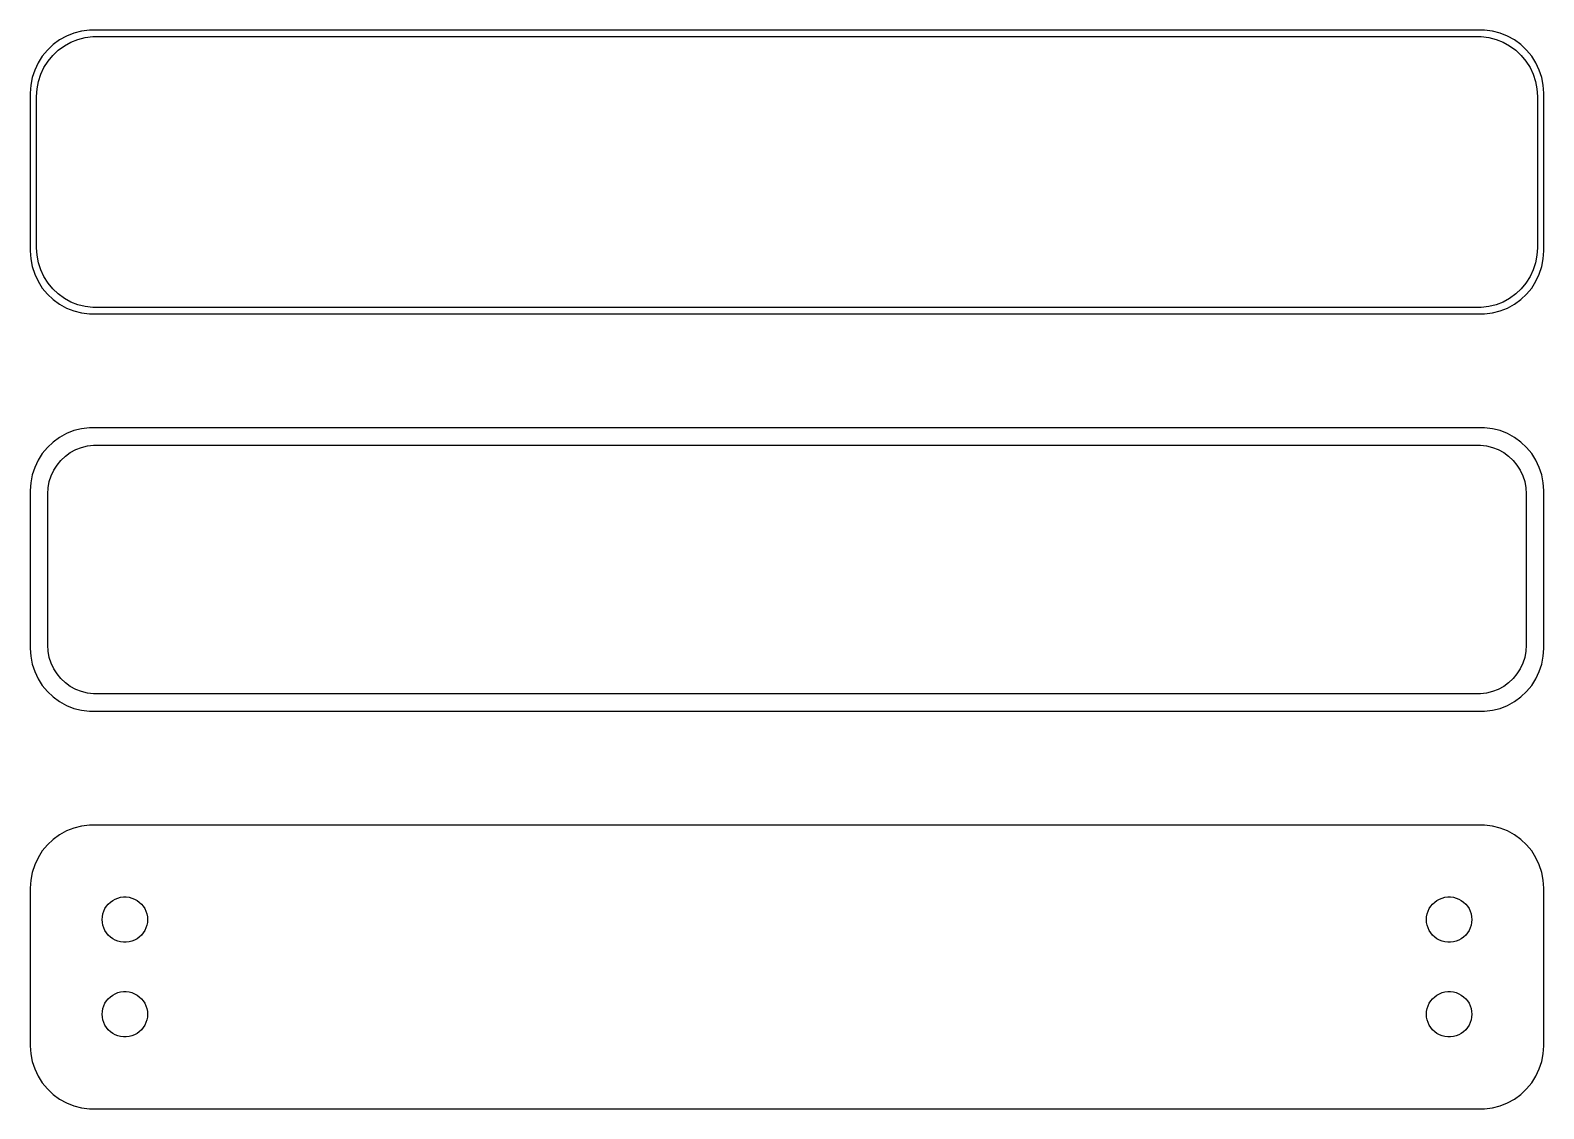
# Model space of a CAD drawing. Header units: metres. Extents: x -60 to 60, y 52 to 137.
import ezdxf

# ---------------------------------------------------------------- set-up
doc = ezdxf.new("R2010")
doc.units = ezdxf.units.M

msp = doc.modelspace()

# ---------------------------------------------------------------- linework, layer by layer
for p, q in [((-56.5451, 137.005), (-57.1289, 136.774)), ((-55.9369, 137.161), (-56.5451, 137.005)), ((-55.3139, 137.24), (-55.9369, 137.161)), ((55.3139, 137.24), (-55.3139, 137.24)), ((55.9369, 137.161), (55.3139, 137.24)), ((56.5451, 137.005), (55.9369, 137.161)), ((57.1289, 136.774), (56.5451, 137.005)), ((-58.6448, 135.673), (-59.0451, 135.189)), ((-58.1871, 136.103), (-58.6448, 135.673)), ((-58.2126, 135.252), (-57.7778, 135.66)), ((-57.6791, 136.472), (-58.1871, 136.103)), ((-57.7778, 135.66), (-57.2952, 136.011)), ((-57.1289, 136.774), (-57.6791, 136.472)), ((-57.2952, 136.011), (-56.7724, 136.298)), ((-56.7724, 136.298), (-56.2178, 136.518)), ((-56.2178, 136.518), (-55.6401, 136.666)), ((-55.6401, 136.666), (-55.0482, 136.741)), ((-55.0482, 136.741), (55.0482, 136.741)), ((55.0482, 136.741), (55.6401, 136.666)), ((55.6401, 136.666), (56.2178, 136.518)), ((56.2178, 136.518), (56.7724, 136.298)), ((56.7724, 136.298), (57.2952, 136.011)), ((57.6791, 136.472), (57.1289, 136.774)), ((57.2952, 136.011), (57.7778, 135.66)), ((58.1871, 136.103), (57.6791, 136.472)), ((57.7778, 135.66), (58.2126, 135.252)), ((58.6448, 135.673), (58.1871, 136.103)), ((59.0451, 135.189), (58.6448, 135.673)), ((-59.3815, 134.659), (-59.6489, 134.091)), ((-59.0451, 135.189), (-59.3815, 134.659)), ((-58.9124, 134.288), (-58.5928, 134.792)), ((-58.5928, 134.792), (-58.2126, 135.252)), ((58.2126, 135.252), (58.5928, 134.792)), ((58.5928, 134.792), (58.9124, 134.288)), ((59.3815, 134.659), (59.0451, 135.189)), ((59.6489, 134.091), (59.3815, 134.659)), ((-59.8429, 133.493), (-59.9606, 132.877)), ((-59.6489, 134.091), (-59.8429, 133.493)), ((-59.3508, 133.181), (-59.1664, 133.749)), ((-59.1664, 133.749), (-58.9124, 134.288)), ((58.9124, 134.288), (59.1664, 133.749)), ((59.1664, 133.749), (59.3508, 133.181)), ((59.8429, 133.493), (59.6489, 134.091)), ((59.9606, 132.877), (59.8429, 133.493)), ((-59.9606, 132.877), (-60, 132.25)), ((-60, 132.25), (-60, 119.75)), ((-59.5, 132), (-59.4625, 132.595)), ((-59.5, 120), (-59.5, 132)), ((-59.4625, 132.595), (-59.3508, 133.181)), ((59.3508, 133.181), (59.4625, 132.595)), ((59.4625, 132.595), (59.5, 132)), ((59.5, 132), (59.5, 120)), ((60, 132.25), (59.9606, 132.877)), ((60, 119.75), (60, 132.25)), ((-59.4625, 119.405), (-59.5, 120)), ((59.5, 120), (59.4625, 119.405)), ((-60, 119.75), (-59.9606, 119.123)), ((-59.9606, 119.123), (-59.8429, 118.507)), ((-59.3508, 118.819), (-59.4625, 119.405)), ((-59.1664, 118.251), (-59.3508, 118.819)), ((59.3508, 118.819), (59.1664, 118.251)), ((59.4625, 119.405), (59.3508, 118.819)), ((59.8429, 118.507), (59.9606, 119.123)), ((59.9606, 119.123), (60, 119.75)), ((-59.8429, 118.507), (-59.6489, 117.909)), ((-59.6489, 117.909), (-59.3815, 117.341)), ((-58.9124, 117.712), (-59.1664, 118.251)), ((-58.5928, 117.208), (-58.9124, 117.712)), ((58.9124, 117.712), (58.5928, 117.208)), ((59.1664, 118.251), (58.9124, 117.712)), ((59.3815, 117.341), (59.6489, 117.909)), ((59.6489, 117.909), (59.8429, 118.507)), ((-59.3815, 117.341), (-59.0451, 116.811)), ((-59.0451, 116.811), (-58.6448, 116.327)), ((-58.2126, 116.748), (-58.5928, 117.208)), ((-57.7778, 116.34), (-58.2126, 116.748)), ((58.2126, 116.748), (57.7778, 116.34)), ((58.5928, 117.208), (58.2126, 116.748)), ((58.6448, 116.327), (59.0451, 116.811)), ((59.0451, 116.811), (59.3815, 117.341)), ((-58.6448, 116.327), (-58.1871, 115.897)), ((-58.1871, 115.897), (-57.6791, 115.528)), ((-57.2952, 115.989), (-57.7778, 116.34)), ((-57.6791, 115.528), (-57.1289, 115.226)), ((-56.7724, 115.702), (-57.2952, 115.989)), ((-57.1289, 115.226), (-56.5451, 114.995)), ((-56.2178, 115.482), (-56.7724, 115.702)), ((-55.6401, 115.334), (-56.2178, 115.482)), ((-55.0482, 115.259), (-55.6401, 115.334)), ((55.0482, 115.259), (-55.0482, 115.259)), ((55.6401, 115.334), (55.0482, 115.259)), ((56.2178, 115.482), (55.6401, 115.334)), ((56.7724, 115.702), (56.2178, 115.482)), ((56.5451, 114.995), (57.1289, 115.226)), ((57.2952, 115.989), (56.7724, 115.702)), ((57.1289, 115.226), (57.6791, 115.528)), ((57.7778, 116.34), (57.2952, 115.989)), ((57.6791, 115.528), (58.1871, 115.897)), ((58.1871, 115.897), (58.6448, 116.327)), ((-56.5451, 114.995), (-55.9369, 114.839)), ((-55.9369, 114.839), (-55.3139, 114.76)), ((-55.3139, 114.76), (55.3139, 114.76)), ((55.3139, 114.76), (55.9369, 114.839)), ((55.9369, 114.839), (56.5451, 114.995)), ((-55.9369, 105.661), (-56.5451, 105.505)), ((-55.3139, 105.74), (-55.9369, 105.661)), ((55.3139, 105.74), (-55.3139, 105.74)), ((55.9369, 105.661), (55.3139, 105.74)), ((56.5451, 105.505), (55.9369, 105.661)), ((-58.1871, 104.603), (-58.6448, 104.173)), ((-57.6791, 104.972), (-58.1871, 104.603)), ((-57.1289, 105.274), (-57.6791, 104.972)), ((-56.5451, 105.505), (-57.1289, 105.274)), ((57.1289, 105.274), (56.5451, 105.505)), ((57.6791, 104.972), (57.1289, 105.274)), ((58.1871, 104.603), (57.6791, 104.972)), ((58.6448, 104.173), (58.1871, 104.603)), ((-59.0451, 103.689), (-59.3815, 103.159)), ((-58.6448, 104.173), (-59.0451, 103.689)), ((-57.5707, 103.149), (-57.2165, 103.481)), ((-57.2165, 103.481), (-56.8234, 103.767)), ((-56.8234, 103.767), (-56.3975, 104.001)), ((-56.3975, 104.001), (-55.9457, 104.18)), ((-55.9457, 104.18), (-55.4751, 104.301)), ((-55.4751, 104.301), (-54.993, 104.362)), ((-54.993, 104.362), (54.993, 104.362)), ((54.993, 104.362), (55.4751, 104.301)), ((55.4751, 104.301), (55.9457, 104.18)), ((55.9457, 104.18), (56.3975, 104.001)), ((56.3975, 104.001), (56.8234, 103.767)), ((56.8234, 103.767), (57.2165, 103.481)), ((57.2165, 103.481), (57.5707, 103.149)), ((59.0451, 103.689), (58.6448, 104.173)), ((59.3815, 103.159), (59.0451, 103.689)), ((-59.6489, 102.591), (-59.8429, 101.993)), ((-59.3815, 103.159), (-59.6489, 102.591)), ((-58.3477, 101.924), (-58.1408, 102.364)), ((-58.1408, 102.364), (-57.8805, 102.774)), ((-57.8805, 102.774), (-57.5707, 103.149)), ((57.5707, 103.149), (57.8805, 102.774)), ((57.8805, 102.774), (58.1408, 102.364)), ((58.1408, 102.364), (58.3477, 101.924)), ((59.6489, 102.591), (59.3815, 103.159)), ((59.8429, 101.993), (59.6489, 102.591)), ((-59.9606, 101.377), (-60, 100.75)), ((-59.8429, 101.993), (-59.9606, 101.377)), ((-58.6195, 100.5), (-58.589, 100.985)), ((-58.589, 100.985), (-58.4979, 101.462)), ((-58.4979, 101.462), (-58.3477, 101.924)), ((58.3477, 101.924), (58.4979, 101.462)), ((58.4979, 101.462), (58.589, 100.985)), ((58.589, 100.985), (58.6195, 100.5)), ((59.9606, 101.377), (59.8429, 101.993)), ((60, 100.75), (59.9606, 101.377)), ((-60, 100.75), (-60, 88.25)), ((-58.6195, 88.5), (-58.6195, 100.5)), ((58.6195, 100.5), (58.6195, 88.5)), ((60, 88.25), (60, 100.75)), ((-60, 88.25), (-59.9606, 87.6233)), ((-59.9606, 87.6233), (-59.8429, 87.0066)), ((-58.589, 88.015), (-58.6195, 88.5)), ((-58.4979, 87.5377), (-58.589, 88.015)), ((58.589, 88.015), (58.4979, 87.5377)), ((58.6195, 88.5), (58.589, 88.015)), ((59.8429, 87.0066), (59.9606, 87.6233)), ((59.9606, 87.6233), (60, 88.25)), ((-59.8429, 87.0066), (-59.6489, 86.4094)), ((-59.6489, 86.4094), (-59.3815, 85.8412)), ((-58.3477, 87.0756), (-58.4979, 87.5377)), ((-58.1408, 86.6359), (-58.3477, 87.0756)), ((-57.8805, 86.2256), (-58.1408, 86.6359)), ((58.1408, 86.6359), (57.8805, 86.2256)), ((58.3477, 87.0756), (58.1408, 86.6359)), ((58.4979, 87.5377), (58.3477, 87.0756)), ((59.3815, 85.8412), (59.6489, 86.4094)), ((59.6489, 86.4094), (59.8429, 87.0066)), ((-59.3815, 85.8412), (-59.0451, 85.3111)), ((-59.0451, 85.3111), (-58.6448, 84.8273)), ((-57.5707, 85.8512), (-57.8805, 86.2256)), ((-57.2165, 85.5185), (-57.5707, 85.8512)), ((-56.8234, 85.2329), (-57.2165, 85.5185)), ((-56.3975, 84.9988), (-56.8234, 85.2329)), ((56.8234, 85.2329), (56.3975, 84.9988)), ((57.2165, 85.5185), (56.8234, 85.2329)), ((57.5707, 85.8512), (57.2165, 85.5185)), ((57.8805, 86.2256), (57.5707, 85.8512)), ((58.6448, 84.8273), (59.0451, 85.3111)), ((59.0451, 85.3111), (59.3815, 85.8412)), ((-58.6448, 84.8273), (-58.1871, 84.3974)), ((-58.1871, 84.3974), (-57.6791, 84.0284)), ((-57.6791, 84.0284), (-57.1289, 83.7259)), ((-55.9457, 84.8199), (-56.3975, 84.9988)), ((-55.4751, 84.6991), (-55.9457, 84.8199)), ((-54.993, 84.6382), (-55.4751, 84.6991)), ((54.993, 84.6382), (-54.993, 84.6382)), ((55.4751, 84.6991), (54.993, 84.6382)), ((55.9457, 84.8199), (55.4751, 84.6991)), ((56.3975, 84.9988), (55.9457, 84.8199)), ((57.1289, 83.7259), (57.6791, 84.0284)), ((57.6791, 84.0284), (58.1871, 84.3974)), ((58.1871, 84.3974), (58.6448, 84.8273)), ((-57.1289, 83.7259), (-56.5451, 83.4947)), ((-56.5451, 83.4947), (-55.9369, 83.3386)), ((-55.9369, 83.3386), (-55.3139, 83.2599)), ((-55.3139, 83.2599), (55.3139, 83.2599)), ((55.3139, 83.2599), (55.9369, 83.3386)), ((55.9369, 83.3386), (56.5451, 83.4947)), ((56.5451, 83.4947), (57.1289, 83.7259)), ((-57.6791, 73.4716), (-58.1871, 73.1026)), ((-57.1289, 73.7741), (-57.6791, 73.4716)), ((-56.5451, 74.0053), (-57.1289, 73.7741)), ((-55.9369, 74.1614), (-56.5451, 74.0053)), ((-55.3139, 74.2401), (-55.9369, 74.1614)), ((55.3139, 74.2401), (-55.3139, 74.2401)), ((55.9369, 74.1614), (55.3139, 74.2401)), ((56.5451, 74.0053), (55.9369, 74.1614)), ((57.1289, 73.7741), (56.5451, 74.0053)), ((57.6791, 73.4716), (57.1289, 73.7741)), ((58.1871, 73.1026), (57.6791, 73.4716)), ((-59.0451, 72.1889), (-59.3815, 71.6588)), ((-58.6448, 72.6727), (-59.0451, 72.1889)), ((-58.1871, 73.1026), (-58.6448, 72.6727)), ((58.6448, 72.6727), (58.1871, 73.1026)), ((59.0451, 72.1889), (58.6448, 72.6727)), ((59.3815, 71.6588), (59.0451, 72.1889)), ((-59.6489, 71.0906), (-59.8429, 70.4934)), ((-59.3815, 71.6588), (-59.6489, 71.0906)), ((59.6489, 71.0906), (59.3815, 71.6588)), ((59.8429, 70.4934), (59.6489, 71.0906)), ((-59.9606, 69.8767), (-60, 69.25)), ((-59.8429, 70.4934), (-59.9606, 69.8767)), ((59.9606, 69.8767), (59.8429, 70.4934)), ((60, 69.25), (59.9606, 69.8767)), ((-60, 69.25), (-60, 56.75)), ((-53.2664, 68.3787), (-53.0562, 68.4619)), ((-53.0562, 68.4619), (-52.8373, 68.5181)), ((-52.8373, 68.5181), (-52.613, 68.5464)), ((-52.613, 68.5464), (-52.387, 68.5464)), ((-52.387, 68.5464), (-52.1627, 68.5181)), ((-52.1627, 68.5181), (-51.9438, 68.4619)), ((-51.9438, 68.4619), (-51.7336, 68.3787)), ((51.7336, 68.3787), (51.9438, 68.4619)), ((51.9438, 68.4619), (52.1627, 68.5181)), ((52.1627, 68.5181), (52.387, 68.5464)), ((52.387, 68.5464), (52.613, 68.5464)), ((52.613, 68.5464), (52.8373, 68.5181)), ((52.8373, 68.5181), (53.0562, 68.4619)), ((53.0562, 68.4619), (53.2664, 68.3787)), ((60, 56.75), (60, 69.25)), ((-54.2434, 67.1976), (-54.1736, 67.4126)), ((-54.1736, 67.4126), (-54.0773, 67.6171)), ((-54.0773, 67.6171), (-53.9562, 67.808)), ((-53.9562, 67.808), (-53.8121, 67.9822)), ((-53.8121, 67.9822), (-53.6474, 68.1369)), ((-53.6474, 68.1369), (-53.4645, 68.2698)), ((-53.4645, 68.2698), (-53.2664, 68.3787)), ((-51.7336, 68.3787), (-51.5355, 68.2698)), ((-51.5355, 68.2698), (-51.3526, 68.1369)), ((-51.3526, 68.1369), (-51.1879, 67.9822)), ((-51.1879, 67.9822), (-51.0438, 67.808)), ((-51.0438, 67.808), (-50.9226, 67.6171)), ((-50.9226, 67.6171), (-50.8264, 67.4126)), ((-50.8264, 67.4126), (-50.7565, 67.1976)), ((50.7565, 67.1976), (50.8264, 67.4126)), ((50.8264, 67.4126), (50.9226, 67.6171)), ((50.9226, 67.6171), (51.0438, 67.808)), ((51.0438, 67.808), (51.1879, 67.9822)), ((51.1879, 67.9822), (51.3526, 68.1369)), ((51.3526, 68.1369), (51.5355, 68.2698)), ((51.5355, 68.2698), (51.7336, 68.3787)), ((53.2664, 68.3787), (53.4645, 68.2698)), ((53.4645, 68.2698), (53.6474, 68.1369)), ((53.6474, 68.1369), (53.8121, 67.9822)), ((53.8121, 67.9822), (53.9562, 67.808)), ((53.9562, 67.808), (54.0773, 67.6171)), ((54.0773, 67.6171), (54.1736, 67.4126)), ((54.1736, 67.4126), (54.2434, 67.1976)), ((-54.3, 66.75), (-54.2858, 66.9756)), ((-54.2858, 66.5244), (-54.3, 66.75)), ((-54.2858, 66.9756), (-54.2434, 67.1976)), ((-54.2434, 66.3024), (-54.2858, 66.5244)), ((-54.1736, 66.0874), (-54.2434, 66.3024)), ((-54.0773, 65.8828), (-54.1736, 66.0874)), ((-50.8264, 66.0874), (-50.9226, 65.8828)), ((-50.7565, 66.3024), (-50.8264, 66.0874)), ((-50.7565, 67.1976), (-50.7142, 66.9756)), ((-50.7142, 66.5244), (-50.7565, 66.3024)), ((-50.7142, 66.9756), (-50.7, 66.75)), ((-50.7, 66.75), (-50.7142, 66.5244)), ((50.7, 66.75), (50.7142, 66.9756)), ((50.7142, 66.5244), (50.7, 66.75)), ((50.7142, 66.9756), (50.7565, 67.1976)), ((50.7565, 66.3024), (50.7142, 66.5244)), ((50.8264, 66.0874), (50.7565, 66.3024)), ((50.9226, 65.8828), (50.8264, 66.0874)), ((54.1736, 66.0874), (54.0773, 65.8828)), ((54.2434, 66.3024), (54.1736, 66.0874)), ((54.2434, 67.1976), (54.2858, 66.9756)), ((54.2858, 66.5244), (54.2434, 66.3024)), ((54.2858, 66.9756), (54.3, 66.75)), ((54.3, 66.75), (54.2858, 66.5244)), ((-53.9562, 65.692), (-54.0773, 65.8828)), ((-53.8121, 65.5178), (-53.9562, 65.692)), ((-53.6474, 65.3631), (-53.8121, 65.5178)), ((-53.4645, 65.2302), (-53.6474, 65.3631)), ((-53.2664, 65.1213), (-53.4645, 65.2302)), ((-53.0562, 65.0381), (-53.2664, 65.1213)), ((-52.8373, 64.9819), (-53.0562, 65.0381)), ((-52.613, 64.9536), (-52.8373, 64.9819)), ((-52.387, 64.9536), (-52.613, 64.9536)), ((-52.1627, 64.9819), (-52.387, 64.9536)), ((-51.9438, 65.0381), (-52.1627, 64.9819)), ((-51.7336, 65.1213), (-51.9438, 65.0381)), ((-51.5355, 65.2302), (-51.7336, 65.1213)), ((-51.3526, 65.3631), (-51.5355, 65.2302)), ((-51.1879, 65.5178), (-51.3526, 65.3631)), ((-51.0438, 65.692), (-51.1879, 65.5178)), ((-50.9226, 65.8828), (-51.0438, 65.692)), ((51.0438, 65.692), (50.9226, 65.8828)), ((51.1879, 65.5178), (51.0438, 65.692)), ((51.3526, 65.3631), (51.1879, 65.5178)), ((51.5355, 65.2302), (51.3526, 65.3631)), ((51.7336, 65.1213), (51.5355, 65.2302)), ((51.9438, 65.0381), (51.7336, 65.1213)), ((52.1627, 64.9819), (51.9438, 65.0381)), ((52.387, 64.9536), (52.1627, 64.9819)), ((52.613, 64.9536), (52.387, 64.9536)), ((52.8373, 64.9819), (52.613, 64.9536)), ((53.0562, 65.0381), (52.8373, 64.9819)), ((53.2664, 65.1213), (53.0562, 65.0381)), ((53.4645, 65.2302), (53.2664, 65.1213)), ((53.6474, 65.3631), (53.4645, 65.2302)), ((53.8121, 65.5178), (53.6474, 65.3631)), ((53.9562, 65.692), (53.8121, 65.5178)), ((54.0773, 65.8828), (53.9562, 65.692)), ((-54.1736, 59.9126), (-54.0773, 60.1172)), ((-54.0773, 60.1172), (-53.9562, 60.308)), ((-53.9562, 60.308), (-53.8121, 60.4822)), ((-53.8121, 60.4822), (-53.6474, 60.6369)), ((-53.6474, 60.6369), (-53.4645, 60.7698)), ((-53.4645, 60.7698), (-53.2664, 60.8787)), ((-53.2664, 60.8787), (-53.0562, 60.9619)), ((-53.0562, 60.9619), (-52.8373, 61.0181)), ((-52.8373, 61.0181), (-52.613, 61.0464)), ((-52.613, 61.0464), (-52.387, 61.0464)), ((-52.387, 61.0464), (-52.1627, 61.0181)), ((-52.1627, 61.0181), (-51.9438, 60.9619)), ((-51.9438, 60.9619), (-51.7336, 60.8787)), ((-51.7336, 60.8787), (-51.5355, 60.7698)), ((-51.5355, 60.7698), (-51.3526, 60.6369)), ((-51.3526, 60.6369), (-51.1879, 60.4822)), ((-51.1879, 60.4822), (-51.0438, 60.308)), ((-51.0438, 60.308), (-50.9226, 60.1172)), ((-50.9226, 60.1172), (-50.8264, 59.9126)), ((50.8264, 59.9126), (50.9226, 60.1172)), ((50.9226, 60.1172), (51.0438, 60.308)), ((51.0438, 60.308), (51.1879, 60.4822)), ((51.1879, 60.4822), (51.3526, 60.6369)), ((51.3526, 60.6369), (51.5355, 60.7698)), ((51.5355, 60.7698), (51.7336, 60.8787)), ((51.7336, 60.8787), (51.9438, 60.9619)), ((51.9438, 60.9619), (52.1627, 61.0181)), ((52.1627, 61.0181), (52.387, 61.0464)), ((52.387, 61.0464), (52.613, 61.0464)), ((52.613, 61.0464), (52.8373, 61.0181)), ((52.8373, 61.0181), (53.0562, 60.9619)), ((53.0562, 60.9619), (53.2664, 60.8787)), ((53.2664, 60.8787), (53.4645, 60.7698)), ((53.4645, 60.7698), (53.6474, 60.6369)), ((53.6474, 60.6369), (53.8121, 60.4822)), ((53.8121, 60.4822), (53.9562, 60.308)), ((53.9562, 60.308), (54.0773, 60.1172)), ((54.0773, 60.1172), (54.1736, 59.9126)), ((-54.3, 59.25), (-54.2858, 59.4756)), ((-54.2858, 59.0244), (-54.3, 59.25)), ((-54.2858, 59.4756), (-54.2434, 59.6976)), ((-54.2434, 58.8024), (-54.2858, 59.0244)), ((-54.2434, 59.6976), (-54.1736, 59.9126)), ((-54.1736, 58.5874), (-54.2434, 58.8024)), ((-50.8264, 59.9126), (-50.7565, 59.6976)), ((-50.7565, 58.8024), (-50.8264, 58.5874)), ((-50.7565, 59.6976), (-50.7142, 59.4756)), ((-50.7142, 59.0244), (-50.7565, 58.8024)), ((-50.7142, 59.4756), (-50.7, 59.25)), ((-50.7, 59.25), (-50.7142, 59.0244)), ((50.7, 59.25), (50.7142, 59.4756)), ((50.7142, 59.0244), (50.7, 59.25)), ((50.7142, 59.4756), (50.7565, 59.6976)), ((50.7565, 58.8024), (50.7142, 59.0244)), ((50.7565, 59.6976), (50.8264, 59.9126)), ((50.8264, 58.5874), (50.7565, 58.8024)), ((54.1736, 59.9126), (54.2434, 59.6976)), ((54.2434, 58.8024), (54.1736, 58.5874)), ((54.2434, 59.6976), (54.2858, 59.4756)), ((54.2858, 59.0244), (54.2434, 58.8024)), ((54.2858, 59.4756), (54.3, 59.25)), ((54.3, 59.25), (54.2858, 59.0244)), ((-54.0773, 58.3829), (-54.1736, 58.5874)), ((-53.9562, 58.192), (-54.0773, 58.3829)), ((-53.8121, 58.0178), (-53.9562, 58.192)), ((-53.6474, 57.8631), (-53.8121, 58.0178)), ((-53.4645, 57.7302), (-53.6474, 57.8631)), ((-53.2664, 57.6213), (-53.4645, 57.7302)), ((-53.0562, 57.5381), (-53.2664, 57.6213)), ((-51.7336, 57.6213), (-51.9438, 57.5381)), ((-51.5355, 57.7302), (-51.7336, 57.6213)), ((-51.3526, 57.8631), (-51.5355, 57.7302)), ((-51.1879, 58.0178), (-51.3526, 57.8631)), ((-51.0438, 58.192), (-51.1879, 58.0178)), ((-50.9226, 58.3829), (-51.0438, 58.192)), ((-50.8264, 58.5874), (-50.9226, 58.3829)), ((50.9226, 58.3829), (50.8264, 58.5874)), ((51.0438, 58.192), (50.9226, 58.3829)), ((51.1879, 58.0178), (51.0438, 58.192)), ((51.3526, 57.8631), (51.1879, 58.0178)), ((51.5355, 57.7302), (51.3526, 57.8631)), ((51.7336, 57.6213), (51.5355, 57.7302)), ((51.9438, 57.5381), (51.7336, 57.6213)), ((53.2664, 57.6213), (53.0562, 57.5381)), ((53.4645, 57.7302), (53.2664, 57.6213)), ((53.6474, 57.8631), (53.4645, 57.7302)), ((53.8121, 58.0178), (53.6474, 57.8631)), ((53.9562, 58.192), (53.8121, 58.0178)), ((54.0773, 58.3829), (53.9562, 58.192)), ((54.1736, 58.5874), (54.0773, 58.3829)), ((-60, 56.75), (-59.9606, 56.1233)), ((-52.8373, 57.4819), (-53.0562, 57.5381)), ((-52.613, 57.4536), (-52.8373, 57.4819)), ((-52.387, 57.4536), (-52.613, 57.4536)), ((-52.1627, 57.4819), (-52.387, 57.4536)), ((-51.9438, 57.5381), (-52.1627, 57.4819)), ((52.1627, 57.4819), (51.9438, 57.5381)), ((52.387, 57.4536), (52.1627, 57.4819)), ((52.613, 57.4536), (52.387, 57.4536)), ((52.8373, 57.4819), (52.613, 57.4536)), ((53.0562, 57.5381), (52.8373, 57.4819)), ((59.9606, 56.1233), (60, 56.75)), ((-59.9606, 56.1233), (-59.8429, 55.5066)), ((-59.8429, 55.5066), (-59.6489, 54.9094)), ((59.6489, 54.9094), (59.8429, 55.5066)), ((59.8429, 55.5066), (59.9606, 56.1233)), ((-59.6489, 54.9094), (-59.3815, 54.3412)), ((-59.3815, 54.3412), (-59.0451, 53.8111)), ((59.0451, 53.8111), (59.3815, 54.3412)), ((59.3815, 54.3412), (59.6489, 54.9094)), ((-59.0451, 53.8111), (-58.6448, 53.3273)), ((-58.6448, 53.3273), (-58.1871, 52.8974)), ((-58.1871, 52.8974), (-57.6791, 52.5284)), ((57.6791, 52.5284), (58.1871, 52.8974)), ((58.1871, 52.8974), (58.6448, 53.3273)), ((58.6448, 53.3273), (59.0451, 53.8111)), ((-57.6791, 52.5284), (-57.1289, 52.2259)), ((-57.1289, 52.2259), (-56.5451, 51.9947)), ((-56.5451, 51.9947), (-55.9369, 51.8386)), ((-55.9369, 51.8386), (-55.3139, 51.7599)), ((-55.3139, 51.7599), (55.3139, 51.7599)), ((55.3139, 51.7599), (55.9369, 51.8386)), ((55.9369, 51.8386), (56.5451, 51.9947)), ((56.5451, 51.9947), (57.1289, 52.2259)), ((57.1289, 52.2259), (57.6791, 52.5284))]:
    msp.add_line(p, q)

doc.saveas('drawing.dxf')
